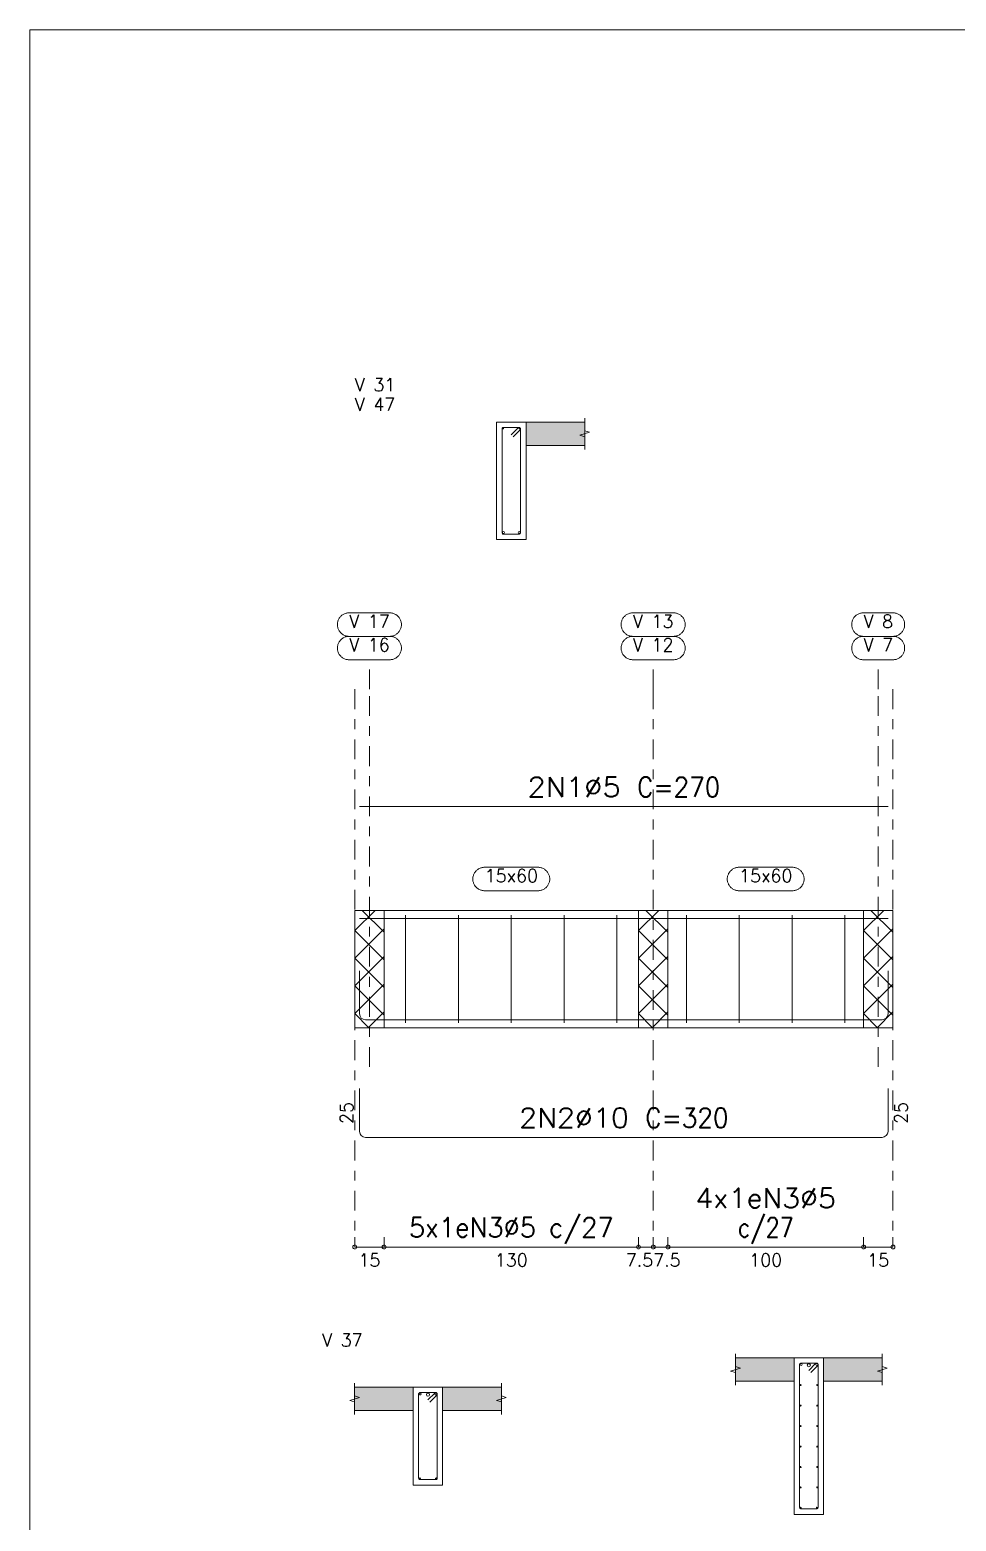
# Model space of a CAD drawing. Header units: millimetres. Extents: x 0 to 84, y 0 to 59.4.
# Drawn here: x 0 to 9.47, y 44.16 to 59.4 of the extents above; entities that cross this region are included whole.
import ezdxf
from ezdxf.enums import TextEntityAlignment as Align

# ---------------------------------------------------------------- set-up
doc = ezdxf.new("R2010")
doc.units = ezdxf.units.MM
doc.linetypes.add('CYPE_RAYAPUNTO', pattern=[0.4125, 0.2025, -0.105, 0, -0.105])
for name, color, linetype, lineweight in [('ARM_LONGITUDINAL_Ø10', 103, 'Continuous', 9), ('ARM_LONGITUDINAL_Ø16', 212, 'Continuous', 9), ('ARM_LONGITUDINAL_Ø5', 151, 'Continuous', 9), ('ARM_LONGITUDINAL_Ø6_3', 32, 'Continuous', 9), ('ARM_TRANSVERSAL_Ø5', 151, 'Continuous', 9), ('ELE_ARM_TRANS_TXT_EST', 3, 'Continuous', 9), ('ELE_CONT_NOS', 122, 'Continuous', 9), ('ELE_CONT_VIG_CONCRETO', 2, 'Continuous', 9), ('ELE_COT_COT_ANCORAGENS', 3, 'Continuous', 0), ('ELE_COT_COT_EST', 3, 'Continuous', 0), ('ELE_COT_COT_LIN_APOIOS', 2, 'CYPE_RAYAPUNTO', 0), ('ELE_COT_TEXTOS_ESTRIBOS', 122, 'Continuous', 0), ('ELE_REF_COT_LIN_AUX_COTA', 2, 'CYPE_RAYAPUNTO', 9), ('ELE_REF_NOME_PORTICO', 3, 'Continuous', 9), ('ELE_REF_REF_NOME', 3, 'Continuous', 9), ('ELE_REF_REF_REFERENCIA', 3, 'Continuous', 9), ('ELE_REF_TEXTO_REF_NOME', 3, 'Continuous', 9), ('ELE_REF_TEXTO_REF_REFERENCIA', 3, 'Continuous', 9), ('POR_ARM_LONG_ARM_TEXTOS', 3, 'Continuous', 9), ('POR_ARM_LONG_TXT_COMP', 3, 'Continuous', 9), ('QUAD_BORDA', 1, 'Continuous', 20), ('QUAD_LIMITES', 2, 'Continuous', 0), ('SEC_CONT_LAJES_CORTE', 8, 'Continuous', 9), ('SEC_CONT_VIG_CONCRETO_CORTE', 2, 'Continuous', 9)]:
    doc.layers.add(name, color=color, linetype=linetype, lineweight=lineweight)
doc.styles.add('CYPETXT', font='', dxfattribs={"height": 0.2})
doc.styles.get('CYPETXT').set_extended_font_data('romans')

msp = doc.modelspace()

# ---------------------------------------------------------------- hatches: boundary and pattern name
at = {"layer": 'SEC_CONT_LAJES_CORTE', "true_color": 0xdad7d3}
for points in [[(5.671, 55.392), (5.071, 55.392), (5.071, 55.152), (5.671, 55.152)], [(7.212, 45.83), (7.812, 45.83), (7.812, 45.59), (7.212, 45.59)], [(8.712, 45.83), (8.112, 45.83), (8.112, 45.59), (8.712, 45.59)], [(3.319, 45.53), (3.919, 45.53), (3.919, 45.29), (3.319, 45.29)], [(4.819, 45.53), (4.219, 45.53), (4.219, 45.29), (4.819, 45.29)]]:
    msp.add_hatch(color=254, dxfattribs=at).paths.add_polyline_path(points, flags=0)

# ---------------------------------------------------------------- linework, layer by layer
at = {"layer": 'ARM_LONGITUDINAL_Ø10'}
for points in [[(8.771, 49.784), (8.771, 49.344), (8.766, 49.321), (8.753, 49.302), (8.733, 49.289), (8.711, 49.284), (3.431, 49.284), (3.408, 49.289), (3.388, 49.302), (3.375, 49.321), (3.371, 49.344), (3.371, 49.784)], [(8.771, 48.582), (8.771, 48.142), (8.766, 48.119), (8.753, 48.1), (8.733, 48.087), (8.711, 48.082), (3.431, 48.082), (3.408, 48.087), (3.388, 48.1), (3.375, 48.119), (3.371, 48.142), (3.371, 48.582)]]:
    msp.add_lwpolyline(points, dxfattribs=at)
for centre in [(4.841, 54.262), (5.001, 54.262), (7.882, 45.76), (8.042, 45.76), (3.989, 45.46), (4.149, 45.46)]:
    msp.add_circle(centre, 0.01, dxfattribs=at)
at = {"layer": 'ARM_LONGITUDINAL_Ø16'}
for centre in [(7.962, 45.754), (4.069, 45.454)]:
    msp.add_circle(centre, 0.016, dxfattribs=at)
at = {"layer": 'ARM_LONGITUDINAL_Ø5'}
for points in [[(8.771, 51.462), (3.371, 51.462)], [(8.771, 50.32), (3.371, 50.32)]]:
    msp.add_lwpolyline(points, dxfattribs=at)
for centre in [(4.836, 55.327), (5.006, 55.327), (7.877, 45.551), (8.047, 45.551), (7.877, 45.342), (8.047, 45.342), (7.877, 45.132), (8.047, 45.132), (7.877, 44.923), (8.047, 44.923), (7.877, 44.714), (8.047, 44.714), (7.877, 44.505), (8.047, 44.505)]:
    msp.add_circle(centre, 0.005, dxfattribs=at)
at = {"layer": 'ARM_LONGITUDINAL_Ø6_3'}
for centre in [(3.985, 44.596), (4.152, 44.596), (7.878, 44.296), (8.045, 44.296)]:
    msp.add_circle(centre, 0.0063, dxfattribs=at)
at = {"layer": 'ARM_TRANSVERSAL_Ø5'}
for p, q in [((3.841, 50.352), (3.841, 49.252)), ((4.381, 50.352), (4.381, 49.252)), ((4.921, 50.352), (4.921, 49.252)), ((5.461, 50.352), (5.461, 49.252)), ((6.001, 50.352), (6.001, 49.252)), ((6.711, 50.352), (6.711, 49.252)), ((7.251, 50.352), (7.251, 49.252)), ((7.791, 50.352), (7.791, 49.252)), ((8.331, 50.352), (8.331, 49.252))]:
    msp.add_line(p, q, dxfattribs=at)
for points in [[(4.94, 55.24), (5.013, 55.313), (5.014, 55.315), (5.015, 55.317), (5.015, 55.319), (5.016, 55.322), (5.015, 55.325), (5.014, 55.328), (5.013, 55.33), (5.011, 55.332), (5.009, 55.334), (5.006, 55.336), (5.003, 55.336), (5.001, 55.337), (4.841, 55.337), (4.835, 55.336), (4.83, 55.332), (4.827, 55.328), (4.826, 55.322), (4.826, 54.262), (4.827, 54.256), (4.83, 54.251), (4.835, 54.248), (4.841, 54.247), (5.001, 54.247), (5.006, 54.248), (5.011, 54.251), (5.014, 54.256), (5.016, 54.262), (5.016, 55.322), (5.015, 55.325), (5.014, 55.328), (5.013, 55.33), (5.011, 55.332), (5.009, 55.334), (5.006, 55.336), (5.003, 55.336), (5.001, 55.337), (4.998, 55.336), (4.995, 55.336), (4.992, 55.334), (4.99, 55.332), (4.919, 55.262)], [(7.981, 45.678), (8.054, 45.751), (8.055, 45.753), (8.056, 45.755), (8.056, 45.757), (8.057, 45.76), (8.056, 45.763), (8.055, 45.765), (8.054, 45.768), (8.052, 45.77), (8.05, 45.772), (8.047, 45.774), (8.044, 45.774), (8.042, 45.775), (7.882, 45.775), (7.876, 45.774), (7.871, 45.77), (7.868, 45.765), (7.867, 45.76), (7.867, 44.3), (7.868, 44.294), (7.871, 44.289), (7.876, 44.286), (7.882, 44.285), (8.042, 44.285), (8.047, 44.286), (8.052, 44.289), (8.055, 44.294), (8.057, 44.3), (8.057, 45.76), (8.056, 45.763), (8.055, 45.765), (8.054, 45.768), (8.052, 45.77), (8.05, 45.772), (8.047, 45.774), (8.044, 45.774), (8.042, 45.775), (8.039, 45.774), (8.036, 45.774), (8.033, 45.772), (8.031, 45.77), (7.96, 45.7)], [(4.089, 45.378), (4.159, 45.449), (4.161, 45.451), (4.163, 45.454), (4.163, 45.457), (4.164, 45.46), (4.163, 45.463), (4.163, 45.465), (4.161, 45.468), (4.159, 45.47), (4.157, 45.472), (4.155, 45.474), (4.152, 45.474), (4.149, 45.475), (3.989, 45.475), (3.983, 45.474), (3.978, 45.47), (3.975, 45.465), (3.974, 45.46), (3.974, 44.6), (3.975, 44.594), (3.978, 44.589), (3.983, 44.586), (3.989, 44.585), (4.149, 44.585), (4.155, 44.586), (4.159, 44.589), (4.163, 44.594), (4.164, 44.6), (4.164, 45.46), (4.163, 45.463), (4.163, 45.465), (4.161, 45.468), (4.159, 45.47), (4.157, 45.472), (4.155, 45.474), (4.152, 45.474), (4.149, 45.475), (4.146, 45.475), (4.144, 45.474), (4.142, 45.473), (4.14, 45.472), (4.138, 45.47), (4.067, 45.4)]]:
    msp.add_lwpolyline(points, dxfattribs=at)
at = {"layer": 'ELE_CONT_NOS'}
for p, q in [((3.321, 50.402), (3.321, 49.202)), ((6.221, 50.402), (6.221, 50.402)), ((6.521, 50.402), (6.521, 50.402)), ((8.821, 50.402), (8.821, 49.202)), ((6.221, 49.202), (6.221, 49.202)), ((6.521, 49.202), (6.521, 49.202))]:
    msp.add_line(p, q, dxfattribs=at)
at = {"layer": 'ELE_CONT_NOS', "lineweight": 0}
for p, q in [((3.321, 50.195), (3.528, 50.402)), ((3.621, 50.178), (3.396, 50.402)), ((6.221, 50.195), (6.428, 50.402)), ((6.521, 50.178), (6.296, 50.402)), ((8.521, 50.195), (8.728, 50.402)), ((8.821, 50.178), (8.596, 50.402)), ((3.321, 49.913), (3.621, 50.213)), ((3.621, 49.895), (3.321, 50.195)), ((6.221, 49.913), (6.521, 50.213)), ((6.521, 49.895), (6.221, 50.195)), ((8.521, 49.913), (8.821, 50.213)), ((8.821, 49.895), (8.521, 50.195)), ((3.321, 49.63), (3.621, 49.93)), ((3.621, 49.613), (3.321, 49.913)), ((6.221, 49.63), (6.521, 49.93)), ((6.521, 49.613), (6.221, 49.913)), ((8.521, 49.63), (8.821, 49.93)), ((8.821, 49.613), (8.521, 49.913)), ((3.321, 49.347), (3.621, 49.647)), ((3.621, 49.33), (3.321, 49.63)), ((6.221, 49.347), (6.521, 49.647)), ((6.521, 49.33), (6.221, 49.63)), ((8.521, 49.347), (8.821, 49.647)), ((8.821, 49.33), (8.521, 49.63)), ((3.465, 49.202), (3.321, 49.347)), ((3.459, 49.202), (3.621, 49.364)), ((6.365, 49.202), (6.221, 49.347)), ((6.359, 49.202), (6.521, 49.364)), ((8.665, 49.202), (8.521, 49.347)), ((8.659, 49.202), (8.821, 49.364))]:
    msp.add_line(p, q, dxfattribs=at)
at = {"layer": 'ELE_CONT_NOS'}
for points in [[(3.321, 50.402), (3.621, 50.402)], [(6.221, 50.402), (6.521, 50.402)], [(8.521, 50.402), (8.821, 50.402)], [(3.321, 49.202), (3.621, 49.202)], [(6.221, 49.202), (6.521, 49.202)], [(8.521, 49.202), (8.821, 49.202)]]:
    msp.add_lwpolyline(points, dxfattribs=at)
at = {"layer": 'ELE_CONT_NOS', "lineweight": 0}
for points in [[(3.321, 50.402), (3.321, 49.202), (3.621, 49.202), (3.621, 50.402), (3.321, 50.402)], [(6.221, 50.402), (6.221, 49.202), (6.521, 49.202), (6.521, 50.402), (6.221, 50.402)], [(8.521, 50.402), (8.521, 49.202), (8.821, 49.202), (8.821, 50.402), (8.521, 50.402)]]:
    msp.add_lwpolyline(points, close=True, dxfattribs=at)
at = {"layer": 'ELE_CONT_VIG_CONCRETO'}
for p, q in [((3.621, 50.402), (6.221, 50.402)), ((6.521, 50.402), (8.521, 50.402)), ((3.621, 49.202), (6.221, 49.202)), ((6.521, 49.202), (8.521, 49.202))]:
    msp.add_line(p, q, dxfattribs=at)
at = {"layer": 'ELE_COT_COT_EST'}
for p, q in [((3.321, 46.962), (3.321, 47.062)), ((3.621, 46.962), (3.621, 47.062)), ((6.221, 46.962), (6.221, 47.062)), ((6.371, 46.962), (6.371, 47.062)), ((6.521, 46.962), (6.521, 47.062)), ((8.521, 46.962), (8.521, 47.062))]:
    msp.add_line(p, q, dxfattribs=at)
for points in [[(3.321, 46.962), (3.621, 46.962), (3.621, 47.062)], [(3.621, 46.962), (6.221, 46.962), (6.221, 47.062)], [(6.221, 46.962), (6.371, 46.962), (6.371, 47.062)], [(6.371, 46.962), (6.521, 46.962), (6.521, 47.062)], [(6.521, 46.962), (8.521, 46.962), (8.521, 47.062)], [(8.521, 46.962), (8.821, 46.962), (8.821, 47.062)]]:
    msp.add_lwpolyline(points, dxfattribs=at)
for centre in [(3.321, 46.962), (3.621, 46.962), (3.621, 46.962), (6.221, 46.962), (6.221, 46.962), (6.371, 46.962), (6.371, 46.962), (6.521, 46.962), (6.521, 46.962), (8.521, 46.962), (8.521, 46.962), (8.821, 46.962)]:
    msp.add_circle(centre, 0.02, dxfattribs=at)
at = {"layer": 'ELE_COT_COT_LIN_APOIOS'}
for p, q in [((3.321, 52.662), (3.321, 46.962)), ((6.371, 52.662), (6.371, 46.962)), ((8.821, 52.662), (8.821, 46.962))]:
    msp.add_line(p, q, dxfattribs=at)
at = {"layer": 'ELE_REF_COT_LIN_AUX_COTA'}
for p, q in [((3.471, 52.662), (3.471, 52.962)), ((6.371, 52.662), (6.371, 52.962)), ((8.671, 52.662), (8.671, 52.962)), ((3.471, 48.802), (3.471, 52.662)), ((8.671, 48.802), (8.671, 52.662))]:
    msp.add_line(p, q, dxfattribs=at)
at = {"layer": 'ELE_REF_REF_NOME'}
for points in [[(5.194, 50.842), (5.202, 50.842), (5.21, 50.841), (5.217, 50.84), (5.225, 50.838), (5.233, 50.836), (5.24, 50.833), (5.248, 50.83), (5.255, 50.826), (5.261, 50.821), (5.268, 50.817), (5.274, 50.811), (5.28, 50.806), (5.285, 50.8), (5.29, 50.794), (5.295, 50.787), (5.299, 50.78), (5.302, 50.773), (5.305, 50.766), (5.308, 50.758), (5.31, 50.75), (5.312, 50.742), (5.313, 50.734), (5.313, 50.726), (5.313, 50.718), (5.313, 50.71), (5.312, 50.702), (5.31, 50.695), (5.308, 50.687), (5.305, 50.679), (5.302, 50.672), (5.299, 50.665), (5.295, 50.658), (5.29, 50.651), (5.285, 50.645), (5.28, 50.639), (5.274, 50.633), (5.268, 50.628), (5.261, 50.624), (5.255, 50.619), (5.248, 50.615), (5.24, 50.612), (5.233, 50.609), (5.225, 50.607), (5.217, 50.605), (5.21, 50.604), (5.202, 50.603), (5.194, 50.602), (4.648, 50.602), (4.639, 50.603), (4.632, 50.604), (4.624, 50.605), (4.616, 50.607), (4.608, 50.609), (4.601, 50.612), (4.593, 50.615), (4.586, 50.619), (4.58, 50.624), (4.573, 50.628), (4.567, 50.633), (4.561, 50.639), (4.556, 50.645), (4.551, 50.651), (4.546, 50.658), (4.542, 50.665), (4.539, 50.672), (4.536, 50.679), (4.533, 50.687), (4.531, 50.695), (4.529, 50.702), (4.528, 50.71), (4.528, 50.718), (4.528, 50.726), (4.528, 50.734), (4.529, 50.742), (4.531, 50.75), (4.533, 50.758), (4.536, 50.766), (4.539, 50.773), (4.542, 50.78), (4.546, 50.787), (4.551, 50.794), (4.556, 50.8), (4.561, 50.806), (4.567, 50.811), (4.573, 50.817), (4.58, 50.821), (4.586, 50.826), (4.593, 50.83), (4.601, 50.833), (4.608, 50.836), (4.616, 50.838), (4.624, 50.84), (4.632, 50.841), (4.639, 50.842), (4.648, 50.842), (5.194, 50.842)], [(7.794, 50.842), (7.802, 50.842), (7.81, 50.841), (7.817, 50.84), (7.825, 50.838), (7.833, 50.836), (7.84, 50.833), (7.848, 50.83), (7.855, 50.826), (7.861, 50.821), (7.868, 50.817), (7.874, 50.811), (7.88, 50.806), (7.885, 50.8), (7.89, 50.794), (7.895, 50.787), (7.899, 50.78), (7.902, 50.773), (7.905, 50.766), (7.908, 50.758), (7.91, 50.75), (7.912, 50.742), (7.913, 50.734), (7.913, 50.726), (7.913, 50.718), (7.913, 50.71), (7.912, 50.702), (7.91, 50.695), (7.908, 50.687), (7.905, 50.679), (7.902, 50.672), (7.899, 50.665), (7.895, 50.658), (7.89, 50.651), (7.885, 50.645), (7.88, 50.639), (7.874, 50.633), (7.868, 50.628), (7.861, 50.624), (7.855, 50.619), (7.848, 50.615), (7.84, 50.612), (7.833, 50.609), (7.825, 50.607), (7.817, 50.605), (7.81, 50.604), (7.802, 50.603), (7.794, 50.602), (7.248, 50.602), (7.239, 50.603), (7.232, 50.604), (7.224, 50.605), (7.216, 50.607), (7.208, 50.609), (7.201, 50.612), (7.193, 50.615), (7.186, 50.619), (7.18, 50.624), (7.173, 50.628), (7.167, 50.633), (7.161, 50.639), (7.156, 50.645), (7.151, 50.651), (7.146, 50.658), (7.142, 50.665), (7.139, 50.672), (7.136, 50.679), (7.133, 50.687), (7.131, 50.695), (7.129, 50.702), (7.128, 50.71), (7.128, 50.718), (7.128, 50.726), (7.128, 50.734), (7.129, 50.742), (7.131, 50.75), (7.133, 50.758), (7.136, 50.766), (7.139, 50.773), (7.142, 50.78), (7.146, 50.787), (7.151, 50.794), (7.156, 50.8), (7.161, 50.806), (7.167, 50.811), (7.173, 50.817), (7.18, 50.821), (7.186, 50.826), (7.193, 50.83), (7.201, 50.833), (7.208, 50.836), (7.216, 50.838), (7.224, 50.84), (7.232, 50.841), (7.239, 50.842), (7.248, 50.842), (7.794, 50.842)]]:
    msp.add_lwpolyline(points, close=True, dxfattribs=at)
at = {"layer": 'ELE_REF_REF_REFERENCIA'}
for points in [[(3.678, 53.442), (3.686, 53.442), (3.694, 53.441), (3.701, 53.44), (3.709, 53.438), (3.717, 53.436), (3.724, 53.433), (3.732, 53.43), (3.739, 53.426), (3.745, 53.421), (3.752, 53.417), (3.758, 53.411), (3.764, 53.406), (3.769, 53.4), (3.774, 53.394), (3.779, 53.387), (3.783, 53.38), (3.786, 53.373), (3.789, 53.366), (3.792, 53.358), (3.794, 53.35), (3.796, 53.342), (3.797, 53.334), (3.797, 53.326), (3.797, 53.318), (3.797, 53.31), (3.796, 53.302), (3.794, 53.295), (3.792, 53.287), (3.789, 53.279), (3.786, 53.272), (3.783, 53.265), (3.779, 53.258), (3.774, 53.251), (3.769, 53.245), (3.764, 53.239), (3.758, 53.233), (3.752, 53.228), (3.745, 53.224), (3.739, 53.219), (3.732, 53.215), (3.724, 53.212), (3.717, 53.209), (3.709, 53.207), (3.701, 53.205), (3.694, 53.204), (3.686, 53.203), (3.678, 53.202), (3.264, 53.202), (3.255, 53.203), (3.248, 53.204), (3.24, 53.205), (3.232, 53.207), (3.224, 53.209), (3.217, 53.212), (3.209, 53.215), (3.202, 53.219), (3.196, 53.224), (3.189, 53.228), (3.183, 53.233), (3.177, 53.239), (3.172, 53.245), (3.167, 53.251), (3.162, 53.258), (3.158, 53.265), (3.155, 53.272), (3.152, 53.279), (3.149, 53.287), (3.147, 53.295), (3.145, 53.302), (3.144, 53.31), (3.144, 53.318), (3.144, 53.326), (3.144, 53.334), (3.145, 53.342), (3.147, 53.35), (3.149, 53.358), (3.152, 53.366), (3.155, 53.373), (3.158, 53.38), (3.162, 53.387), (3.167, 53.394), (3.172, 53.4), (3.177, 53.406), (3.183, 53.411), (3.189, 53.417), (3.196, 53.421), (3.202, 53.426), (3.209, 53.43), (3.217, 53.433), (3.224, 53.436), (3.232, 53.438), (3.24, 53.44), (3.248, 53.441), (3.255, 53.442), (3.264, 53.442), (3.678, 53.442)], [(6.578, 53.442), (6.586, 53.442), (6.594, 53.441), (6.601, 53.44), (6.609, 53.438), (6.617, 53.436), (6.624, 53.433), (6.632, 53.43), (6.639, 53.426), (6.645, 53.421), (6.652, 53.417), (6.658, 53.411), (6.664, 53.406), (6.669, 53.4), (6.674, 53.394), (6.679, 53.387), (6.683, 53.38), (6.686, 53.373), (6.689, 53.366), (6.692, 53.358), (6.694, 53.35), (6.696, 53.342), (6.697, 53.334), (6.697, 53.326), (6.697, 53.318), (6.697, 53.31), (6.696, 53.302), (6.694, 53.295), (6.692, 53.287), (6.689, 53.279), (6.686, 53.272), (6.683, 53.265), (6.679, 53.258), (6.674, 53.251), (6.669, 53.245), (6.664, 53.239), (6.658, 53.233), (6.652, 53.228), (6.645, 53.224), (6.639, 53.219), (6.632, 53.215), (6.624, 53.212), (6.617, 53.209), (6.609, 53.207), (6.601, 53.205), (6.594, 53.204), (6.586, 53.203), (6.578, 53.202), (6.164, 53.202), (6.155, 53.203), (6.148, 53.204), (6.14, 53.205), (6.132, 53.207), (6.124, 53.209), (6.117, 53.212), (6.109, 53.215), (6.102, 53.219), (6.096, 53.224), (6.089, 53.228), (6.083, 53.233), (6.077, 53.239), (6.072, 53.245), (6.067, 53.251), (6.062, 53.258), (6.058, 53.265), (6.055, 53.272), (6.052, 53.279), (6.049, 53.287), (6.047, 53.295), (6.045, 53.302), (6.044, 53.31), (6.044, 53.318), (6.044, 53.326), (6.044, 53.334), (6.045, 53.342), (6.047, 53.35), (6.049, 53.358), (6.052, 53.366), (6.055, 53.373), (6.058, 53.38), (6.062, 53.387), (6.067, 53.394), (6.072, 53.4), (6.077, 53.406), (6.083, 53.411), (6.089, 53.417), (6.096, 53.421), (6.102, 53.426), (6.109, 53.43), (6.117, 53.433), (6.124, 53.436), (6.132, 53.438), (6.14, 53.44), (6.148, 53.441), (6.155, 53.442), (6.164, 53.442), (6.578, 53.442)], [(8.822, 53.442), (8.83, 53.442), (8.838, 53.441), (8.845, 53.44), (8.853, 53.438), (8.861, 53.436), (8.868, 53.433), (8.876, 53.43), (8.883, 53.426), (8.889, 53.421), (8.896, 53.417), (8.902, 53.411), (8.908, 53.406), (8.913, 53.4), (8.918, 53.394), (8.923, 53.387), (8.927, 53.38), (8.93, 53.373), (8.933, 53.366), (8.936, 53.358), (8.938, 53.35), (8.94, 53.342), (8.941, 53.334), (8.941, 53.326), (8.941, 53.318), (8.941, 53.31), (8.94, 53.302), (8.938, 53.295), (8.936, 53.287), (8.933, 53.279), (8.93, 53.272), (8.927, 53.265), (8.923, 53.258), (8.918, 53.251), (8.913, 53.245), (8.908, 53.239), (8.902, 53.233), (8.896, 53.228), (8.889, 53.224), (8.883, 53.219), (8.876, 53.215), (8.868, 53.212), (8.861, 53.209), (8.853, 53.207), (8.845, 53.205), (8.838, 53.204), (8.83, 53.203), (8.822, 53.202), (8.52, 53.202), (8.511, 53.203), (8.504, 53.204), (8.496, 53.205), (8.488, 53.207), (8.48, 53.209), (8.473, 53.212), (8.465, 53.215), (8.458, 53.219), (8.452, 53.224), (8.445, 53.228), (8.439, 53.233), (8.433, 53.239), (8.428, 53.245), (8.423, 53.251), (8.418, 53.258), (8.414, 53.265), (8.411, 53.272), (8.408, 53.279), (8.405, 53.287), (8.403, 53.295), (8.401, 53.302), (8.4, 53.31), (8.4, 53.318), (8.4, 53.326), (8.4, 53.334), (8.401, 53.342), (8.403, 53.35), (8.405, 53.358), (8.408, 53.366), (8.411, 53.373), (8.414, 53.38), (8.418, 53.387), (8.423, 53.394), (8.428, 53.4), (8.433, 53.406), (8.439, 53.411), (8.445, 53.417), (8.452, 53.421), (8.458, 53.426), (8.465, 53.43), (8.473, 53.433), (8.48, 53.436), (8.488, 53.438), (8.496, 53.44), (8.504, 53.441), (8.511, 53.442), (8.52, 53.442), (8.822, 53.442)], [(3.678, 53.202), (3.686, 53.202), (3.694, 53.201), (3.701, 53.2), (3.709, 53.198), (3.717, 53.196), (3.724, 53.193), (3.732, 53.19), (3.739, 53.186), (3.745, 53.181), (3.752, 53.177), (3.758, 53.171), (3.764, 53.166), (3.769, 53.16), (3.774, 53.154), (3.779, 53.147), (3.783, 53.14), (3.786, 53.133), (3.789, 53.126), (3.792, 53.118), (3.794, 53.11), (3.796, 53.102), (3.797, 53.094), (3.797, 53.086), (3.797, 53.078), (3.797, 53.07), (3.796, 53.062), (3.794, 53.055), (3.792, 53.047), (3.789, 53.039), (3.786, 53.032), (3.783, 53.025), (3.779, 53.018), (3.774, 53.011), (3.769, 53.005), (3.764, 52.999), (3.758, 52.993), (3.752, 52.988), (3.745, 52.984), (3.739, 52.979), (3.732, 52.975), (3.724, 52.972), (3.717, 52.969), (3.709, 52.967), (3.701, 52.965), (3.694, 52.964), (3.686, 52.963), (3.678, 52.962), (3.264, 52.962), (3.255, 52.963), (3.248, 52.964), (3.24, 52.965), (3.232, 52.967), (3.224, 52.969), (3.217, 52.972), (3.209, 52.975), (3.202, 52.979), (3.196, 52.984), (3.189, 52.988), (3.183, 52.993), (3.177, 52.999), (3.172, 53.005), (3.167, 53.011), (3.162, 53.018), (3.158, 53.025), (3.155, 53.032), (3.152, 53.039), (3.149, 53.047), (3.147, 53.055), (3.145, 53.062), (3.144, 53.07), (3.144, 53.078), (3.144, 53.086), (3.144, 53.094), (3.145, 53.102), (3.147, 53.11), (3.149, 53.118), (3.152, 53.126), (3.155, 53.133), (3.158, 53.14), (3.162, 53.147), (3.167, 53.154), (3.172, 53.16), (3.177, 53.166), (3.183, 53.171), (3.189, 53.177), (3.196, 53.181), (3.202, 53.186), (3.209, 53.19), (3.217, 53.193), (3.224, 53.196), (3.232, 53.198), (3.24, 53.2), (3.248, 53.201), (3.255, 53.202), (3.264, 53.202), (3.678, 53.202)], [(6.578, 53.202), (6.586, 53.202), (6.594, 53.201), (6.601, 53.2), (6.609, 53.198), (6.617, 53.196), (6.624, 53.193), (6.632, 53.19), (6.639, 53.186), (6.645, 53.181), (6.652, 53.177), (6.658, 53.171), (6.664, 53.166), (6.669, 53.16), (6.674, 53.154), (6.679, 53.147), (6.683, 53.14), (6.686, 53.133), (6.689, 53.126), (6.692, 53.118), (6.694, 53.11), (6.696, 53.102), (6.697, 53.094), (6.697, 53.086), (6.697, 53.078), (6.697, 53.07), (6.696, 53.062), (6.694, 53.055), (6.692, 53.047), (6.689, 53.039), (6.686, 53.032), (6.683, 53.025), (6.679, 53.018), (6.674, 53.011), (6.669, 53.005), (6.664, 52.999), (6.658, 52.993), (6.652, 52.988), (6.645, 52.984), (6.639, 52.979), (6.632, 52.975), (6.624, 52.972), (6.617, 52.969), (6.609, 52.967), (6.601, 52.965), (6.594, 52.964), (6.586, 52.963), (6.578, 52.962), (6.164, 52.962), (6.155, 52.963), (6.148, 52.964), (6.14, 52.965), (6.132, 52.967), (6.124, 52.969), (6.117, 52.972), (6.109, 52.975), (6.102, 52.979), (6.096, 52.984), (6.089, 52.988), (6.083, 52.993), (6.077, 52.999), (6.072, 53.005), (6.067, 53.011), (6.062, 53.018), (6.058, 53.025), (6.055, 53.032), (6.052, 53.039), (6.049, 53.047), (6.047, 53.055), (6.045, 53.062), (6.044, 53.07), (6.044, 53.078), (6.044, 53.086), (6.044, 53.094), (6.045, 53.102), (6.047, 53.11), (6.049, 53.118), (6.052, 53.126), (6.055, 53.133), (6.058, 53.14), (6.062, 53.147), (6.067, 53.154), (6.072, 53.16), (6.077, 53.166), (6.083, 53.171), (6.089, 53.177), (6.096, 53.181), (6.102, 53.186), (6.109, 53.19), (6.117, 53.193), (6.124, 53.196), (6.132, 53.198), (6.14, 53.2), (6.148, 53.201), (6.155, 53.202), (6.164, 53.202), (6.578, 53.202)], [(8.822, 53.202), (8.83, 53.202), (8.838, 53.201), (8.845, 53.2), (8.853, 53.198), (8.861, 53.196), (8.868, 53.193), (8.876, 53.19), (8.883, 53.186), (8.889, 53.181), (8.896, 53.177), (8.902, 53.171), (8.908, 53.166), (8.913, 53.16), (8.918, 53.154), (8.923, 53.147), (8.927, 53.14), (8.93, 53.133), (8.933, 53.126), (8.936, 53.118), (8.938, 53.11), (8.94, 53.102), (8.941, 53.094), (8.941, 53.086), (8.941, 53.078), (8.941, 53.07), (8.94, 53.062), (8.938, 53.055), (8.936, 53.047), (8.933, 53.039), (8.93, 53.032), (8.927, 53.025), (8.923, 53.018), (8.918, 53.011), (8.913, 53.005), (8.908, 52.999), (8.902, 52.993), (8.896, 52.988), (8.889, 52.984), (8.883, 52.979), (8.876, 52.975), (8.868, 52.972), (8.861, 52.969), (8.853, 52.967), (8.845, 52.965), (8.838, 52.964), (8.83, 52.963), (8.822, 52.962), (8.52, 52.962), (8.511, 52.963), (8.504, 52.964), (8.496, 52.965), (8.488, 52.967), (8.48, 52.969), (8.473, 52.972), (8.465, 52.975), (8.458, 52.979), (8.452, 52.984), (8.445, 52.988), (8.439, 52.993), (8.433, 52.999), (8.428, 53.005), (8.423, 53.011), (8.418, 53.018), (8.414, 53.025), (8.411, 53.032), (8.408, 53.039), (8.405, 53.047), (8.403, 53.055), (8.401, 53.062), (8.4, 53.07), (8.4, 53.078), (8.4, 53.086), (8.4, 53.094), (8.401, 53.102), (8.403, 53.11), (8.405, 53.118), (8.408, 53.126), (8.411, 53.133), (8.414, 53.14), (8.418, 53.147), (8.423, 53.154), (8.428, 53.16), (8.433, 53.166), (8.439, 53.171), (8.445, 53.177), (8.452, 53.181), (8.458, 53.186), (8.465, 53.19), (8.473, 53.193), (8.48, 53.196), (8.488, 53.198), (8.496, 53.2), (8.504, 53.201), (8.511, 53.202), (8.52, 53.202), (8.822, 53.202)]]:
    msp.add_lwpolyline(points, close=True, dxfattribs=at)
at = {"layer": 'QUAD_BORDA'}
msp.add_lwpolyline([(0, 0), (84, 0), (84, 59.4), (0, 59.4), (0, 0)], close=True, dxfattribs=at)
at = {"layer": 'QUAD_LIMITES'}
msp.add_lwpolyline([(0, 0), (84, 0), (84, 59.4), (0, 59.4), (0, 0)], close=True, dxfattribs=at)
at = {"layer": 'SEC_CONT_LAJES_CORTE', "color": 254, "true_color": 0xdad7d3}
for points in [[(5.671, 55.392), (5.071, 55.392), (5.071, 55.152), (5.671, 55.152)], [(7.212, 45.83), (7.812, 45.83), (7.812, 45.59), (7.212, 45.59)], [(8.712, 45.83), (8.112, 45.83), (8.112, 45.59), (8.712, 45.59)], [(3.319, 45.53), (3.919, 45.53), (3.919, 45.29), (3.319, 45.29)], [(4.819, 45.53), (4.219, 45.53), (4.219, 45.29), (4.819, 45.29)]]:
    msp.add_lwpolyline(points, close=True, dxfattribs=at)
at = {"layer": 'SEC_CONT_LAJES_CORTE'}
for points in [[(5.671, 55.392), (5.071, 55.392), (5.071, 55.152), (5.671, 55.152)], [(5.671, 55.432), (5.671, 55.302), (5.721, 55.287), (5.621, 55.257), (5.671, 55.242), (5.671, 55.112)], [(7.212, 45.87), (7.212, 45.74), (7.262, 45.725), (7.162, 45.695), (7.212, 45.68), (7.212, 45.55)], [(7.212, 45.83), (7.812, 45.83), (7.812, 45.59), (7.212, 45.59)], [(8.712, 45.83), (8.112, 45.83), (8.112, 45.59), (8.712, 45.59)], [(8.712, 45.87), (8.712, 45.74), (8.762, 45.725), (8.662, 45.695), (8.712, 45.68), (8.712, 45.55)], [(3.319, 45.57), (3.319, 45.44), (3.369, 45.425), (3.269, 45.395), (3.319, 45.38), (3.319, 45.25)], [(4.819, 45.57), (4.819, 45.44), (4.869, 45.425), (4.769, 45.395), (4.819, 45.38), (4.819, 45.25)], [(3.319, 45.53), (3.919, 45.53), (3.919, 45.29), (3.319, 45.29)], [(4.819, 45.53), (4.219, 45.53), (4.219, 45.29), (4.819, 45.29)]]:
    msp.add_lwpolyline(points, dxfattribs=at)
at = {"layer": 'SEC_CONT_VIG_CONCRETO_CORTE'}
for points in [[(5.071, 55.392), (4.771, 55.392), (4.771, 54.192), (5.071, 54.192), (5.071, 55.392)], [(8.112, 45.83), (7.812, 45.83), (7.812, 44.23), (8.112, 44.23), (8.112, 45.83)], [(4.219, 45.53), (3.919, 45.53), (3.919, 44.53), (4.219, 44.53), (4.219, 45.53)]]:
    msp.add_lwpolyline(points, close=True, dxfattribs=at)

# ---------------------------------------------------------------- texts
at = {"layer": 'ELE_ARM_TRANS_TXT_EST', "style": 'CYPETXT'}
for s, width, p, p2 in [('4x1eN3%%c5', 0.938357, (6.802, 47.362), (8.239, 47.362)), ('5x1eN3%%c5 c/27', 0.835131, (3.875, 47.062), (5.966, 47.062)), ('c/27', 0.739875, (7.236, 47.062), (7.806, 47.062))]:
    msp.add_text(s, height=0.2, dxfattribs=dict(at, width=width)).set_placement(p, p2, align=Align.FIT)
at = {"layer": 'ELE_COT_COT_ANCORAGENS', "style": 'CYPETXT', "width": 0.872274}
for p, p2 in [((3.304, 48.22), (3.304, 48.444)), ((8.971, 48.22), (8.971, 48.444))]:
    msp.add_text('25', height=0.1333, rotation=90, dxfattribs=at).set_placement(p, p2, align=Align.FIT)
at = {"layer": 'ELE_COT_TEXTOS_ESTRIBOS', "style": 'CYPETXT'}
for s, width, p, p2 in [('15', 0.872274, (3.359, 46.762), (3.583, 46.762)), ('130', 0.872274, (4.753, 46.762), (5.089, 46.762)), ('7.5', 0.868127, (6.091, 46.762), (6.371, 46.762)), ('7.5', 0.868127, (6.371, 46.762), (6.651, 46.762)), ('100', 0.872274, (7.353, 46.762), (7.689, 46.762)), ('15', 0.872274, (8.559, 46.762), (8.783, 46.762))]:
    msp.add_text(s, height=0.1333, dxfattribs=dict(at, width=width)).set_placement(p, p2, align=Align.FIT)
at = {"layer": 'ELE_REF_NOME_PORTICO', "style": 'CYPETXT', "width": 0.816032}
for s, p, p2 in [('V 31', (3.321, 55.706), (3.735, 55.706)), ('V 47', (3.321, 55.506), (3.735, 55.506)), ('V 37', (2.987, 45.944), (3.401, 45.944))]:
    msp.add_text(s, height=0.1333, dxfattribs=at).set_placement(p, p2, align=Align.FIT)
at = {"layer": 'ELE_REF_TEXTO_REF_NOME', "style": 'CYPETXT', "width": 0.876123}
for p, p2 in [((4.648, 50.689), (5.194, 50.689)), ((7.248, 50.689), (7.794, 50.689))]:
    msp.add_text('15x60', height=0.1333, dxfattribs=at).set_placement(p, p2, align=Align.FIT)
at = {"layer": 'ELE_REF_TEXTO_REF_REFERENCIA', "style": 'CYPETXT'}
for s, width, p, p2 in [('V 17', 0.816032, (3.264, 53.289), (3.678, 53.289)), ('V 13', 0.816032, (6.164, 53.289), (6.578, 53.289)), ('V 8', 0.796974, (8.52, 53.289), (8.822, 53.289)), ('V 16', 0.816032, (3.264, 53.049), (3.678, 53.049)), ('V 12', 0.816032, (6.164, 53.049), (6.578, 53.049)), ('V 7', 0.796974, (8.52, 53.049), (8.822, 53.049))]:
    msp.add_text(s, height=0.1333, dxfattribs=dict(at, width=width)).set_placement(p, p2, align=Align.FIT)
at = {"layer": 'POR_ARM_LONG_ARM_TEXTOS', "style": 'CYPETXT'}
for s, width, p, p2 in [('2N1%%c5', 0.953428, (5.085, 51.562), (6.039, 51.562)), ('2N2%%c10', 0.940329, (5.001, 48.182), (6.123, 48.182))]:
    msp.add_text(s, height=0.2, dxfattribs=dict(at, width=width)).set_placement(p, p2, align=Align.FIT)
at = {"layer": 'POR_ARM_LONG_TXT_COMP', "style": 'CYPETXT', "width": 0.770929}
for s, p, p2 in [(' C=270', (6.079, 51.562), (7.057, 51.562)), (' C=320', (6.163, 48.182), (7.141, 48.182))]:
    msp.add_text(s, height=0.2, dxfattribs=at).set_placement(p, p2, align=Align.FIT)

doc.saveas('drawing.dxf')
